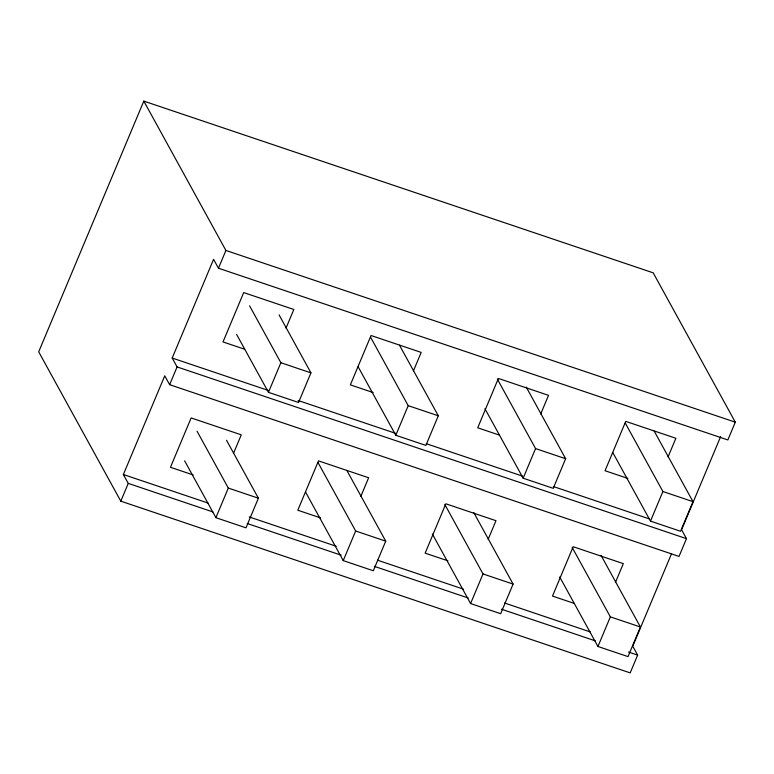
<?xml version="1.0" encoding="UTF-8"?>
<svg xmlns="http://www.w3.org/2000/svg" width="774" height="774" viewBox="0 0 774 774"><rect width="100%" height="100%" fill="white"/><g stroke="black" fill="none" stroke-linecap="round" stroke-linejoin="round"><path stroke-width="1.16" d="M212.956 511.953L128.252 483.392L123.366 474.51L164.746 375.806L169.632 384.688L679.021 556.419L686.47 538.646L177.082 366.924L172.196 358.033L213.576 259.329L218.462 268.22L727.85 439.942L735.3 422.178L653.198 272.835L143.809 101.113L38.7 351.822L120.802 501.165L630.191 672.887L637.641 655.114L632.745 646.232L671.339 554.184M120.802 501.165L128.252 483.392M169.632 384.688L177.082 366.924M218.462 268.22L225.911 250.457L143.809 101.113M233.458 453.477L241.275 434.833L191.139 417.931L170.454 467.283L193.239 474.965M286.022 328.128L293.839 309.484L243.704 292.582L223.009 341.934L244.661 349.229M226.53 440.271L258.39 498.214L245.977 527.829L215.898 517.69L228.311 488.075L197.031 431.186M279.095 314.921L310.945 372.865L298.532 402.48L268.452 392.331L280.865 362.725L249.586 305.836M360.81 496.415L368.627 477.771L318.491 460.869L297.797 510.221L320.591 517.903M413.364 371.056L421.182 352.412L371.046 335.51L350.351 384.862L373.145 392.544M346.926 470.563L385.733 541.152L373.32 570.757L343.24 560.618L355.653 531.003L318.008 462.523M399.49 345.204L438.297 415.793L425.874 445.408L395.795 435.269L408.208 405.653L370.562 337.174M488.152 539.343L495.97 520.699L445.834 503.797L425.149 553.149L447.933 560.831M540.716 413.993L548.524 395.34L498.388 378.447L477.703 427.79L499.346 435.094M473.698 512.436L513.085 584.08L500.672 613.695L470.582 603.546L483.005 573.94L444.779 504.406M526.252 387.087L565.639 458.73L553.226 488.336L523.147 478.197L535.56 448.581L497.334 379.047M615.504 582.271L623.322 563.627L573.186 546.725L552.491 596.077L574.144 603.381M668.059 456.921L675.876 438.278L625.74 421.375L605.045 470.727L627.84 478.409M601.04 555.364L640.427 627.008L628.014 656.623L597.934 646.484L610.347 616.868L572.121 547.334M654.185 431.07L692.982 501.658L680.569 531.264L650.489 521.125L662.902 491.519L625.257 423.039M720.642 436.604L681.584 529.755L686.47 538.646M225.911 250.457L735.3 422.178M280.865 362.725L310.945 372.865M408.208 405.653L438.297 415.793M535.56 448.581L565.639 458.73M662.902 491.519L692.982 501.658M172.196 358.033L268.346 390.454M298.106 400.487L395.408 433.285M426.319 443.705L522.469 476.116M553.371 486.536L649.531 518.957M228.311 488.075L258.39 498.214M355.653 531.003L385.733 541.152M483.005 573.94L513.085 584.08M610.347 616.868L640.427 627.008M123.366 474.51L208.071 503.061M249.276 516.955L336.274 546.28M377.48 560.173L463.336 589.12M504.542 603.004L590.398 631.952M247.293 523.524L341.16 555.171M374.355 566.365L468.222 598.002M501.417 609.196L595.283 640.843M628.478 652.027L637.641 655.114M612.844 452.645L650.489 521.125M484.921 408.662L523.147 478.197M559.708 576.949L597.934 646.484M358.149 366.789L395.795 435.269M432.356 534.012L470.582 603.546M236.592 334.387L268.452 392.331M305.595 492.138L343.24 560.618M184.618 460.801L215.898 517.69"/></g></svg>
